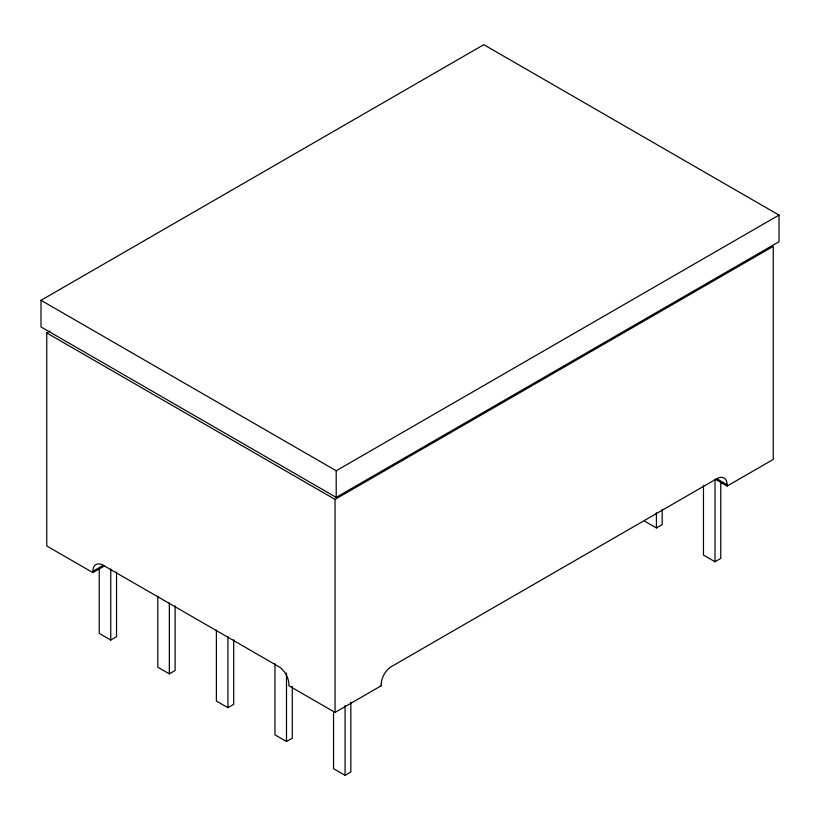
<?xml version="1.0" encoding="UTF-8"?>
<svg xmlns="http://www.w3.org/2000/svg" width="820" height="820" viewBox="0 0 820 820"><rect width="100%" height="100%" fill="white"/><g stroke="black" fill="none" stroke-linecap="round" stroke-linejoin="round"><path stroke-width="1.23" d="M41 300.315L483.8 44.669L779 215.096L779 241.726L336.2 497.381L41 326.944L41 300.315L336.2 470.752L779 215.096M104.427 565.954L92.885 572.606L46.76 545.976L46.76 332.94L50.092 331.013M92.885 572.606L92.885 571.284L103.371 565.226M46.76 332.94L335.042 499.38L773.239 246.389L773.239 459.436L727.114 486.065L715.573 479.403M99.23 568.721L99.23 633.399L110.761 640.051L116.532 636.72L116.532 572.053M157.809 596.201L157.809 667.213L169.34 673.876L175.111 670.545L175.111 605.867M216.388 630.016L216.388 701.038L227.919 707.691L233.69 704.359L233.69 639.692M92.885 571.284A14.678 8.477 60 0 1 103.269 565.287L278.544 666.486A14.678 8.477 60 0 1 288.927 684.454L288.917 685.786L335.042 712.416L381.167 685.786M274.966 663.841L274.966 734.853L286.498 741.516L292.268 738.184L292.268 686.197M644.889 521.284L656.42 527.936L662.191 524.615L662.191 509.394M333.545 711.606L333.545 768.678L345.077 775.33L350.847 771.999L350.847 702.258M703.468 485.358L703.468 555.099L714.999 561.761L720.77 558.43L720.77 482.344M716.629 478.675L727.114 484.733L727.114 486.065M714.999 479.331L714.999 561.761M656.42 512.726L656.42 527.936M381.187 685.797L381.167 684.454A14.678 8.477 -60 0 1 391.57 666.496L716.731 478.736A14.678 8.477 -60 0 1 727.104 484.733M345.077 705.589L345.077 775.33M336.2 470.752L336.2 497.381M335.042 499.38L335.042 712.416M286.498 673.035L286.498 741.516M227.919 636.679L227.919 707.691M169.34 602.854L169.34 673.876M110.761 569.039L110.761 640.051"/></g></svg>
